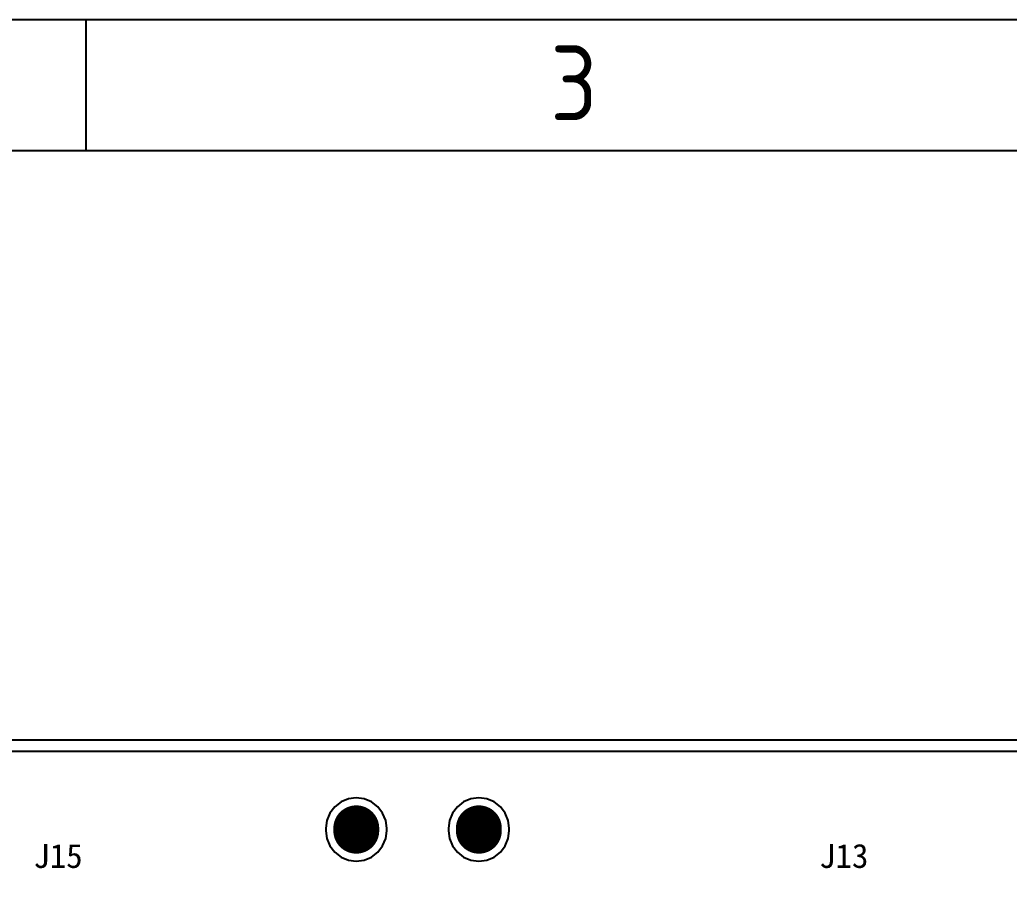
# Model space of a CAD drawing. Header units: inches. Extents: x 32166 to 66782, y 2386 to 7162.
# Drawn here: x 32795.8 to 33123.7, y 3944.3 to 4228.6 of the extents above; entities that cross this region are included whole.
import ezdxf
from ezdxf.enums import TextEntityAlignment as Align

# ---------------------------------------------------------------- set-up
doc = ezdxf.new("R2010")
doc.units = ezdxf.units.IN
doc.header["$LTSCALE"] = 0.64311
doc.header["$MEASUREMENT"] = 0
doc.layers.get('0').update_dxf_attribs({"linetype": 'CONTINUOUS'})
for name, color, linetype in [('KEEPOUTLAYER', 6, 'CONTINUOUS'), ('MULTILAYER', 9, 'CONTINUOUS'), ('TOPLAYER', 1, 'CONTINUOUS'), ('TOPOVERLAY', 2, 'CONTINUOUS'), ('TOPSOLDER', 216, 'CONTINUOUS')]:
    doc.layers.add(name, color=color, linetype=linetype)
doc.styles.add('ISO Proportional', font='isocp')
doc.styles.get("Standard").update_dxf_attribs({"font": 'txt', "width": 0.8})

msp = doc.modelspace()

# ---------------------------------------------------------------- linework, layer by layer
for p, q in [((32817.68, 4228.61), (32817.68, 4185.17)), ((34728.68, 4185.17), (32209.64, 4185.17))]:
    msp.add_line(p, q)
msp.add_lwpolyline([(32166.21, 2385.86), (34772.11, 2385.86), (34772.11, 4228.61), (32166.21, 4228.61)], close=True)
at = {"layer": 'KEEPOUTLAYER'}
msp.add_line((32498.87, 3989.76), (34258.87, 3989.76), dxfattribs=at)
at = {"layer": 'MULTILAYER', "const_width": 13.6}
for points in [[(32907.29, 3959.67), (32907.29, 3960.47)], [(32947.93, 3959.67), (32947.93, 3960.47)]]:
    msp.add_lwpolyline(points, dxfattribs=at)
at = {"layer": 'MULTILAYER', "const_width": 6.8}
for points in [[(32903.89, 3960.47, 1), (32910.69, 3960.47, 1)], [(32903.89, 3959.67, 1), (32910.69, 3959.67, 1)], [(32944.53, 3960.47, 1), (32951.33, 3960.47, 1)], [(32944.53, 3959.67, 1), (32951.33, 3959.67, 1)]]:
    msp.add_lwpolyline(points, format="xyb", close=True, dxfattribs=at)
at = {"layer": 'TOPLAYER'}
for p, q in [((32582.95, 3986.09), (33935.43, 3986.09)), ((32902.25, 3969.21), (32900.16, 3967.6)), ((32904.68, 3970.21), (32902.25, 3969.21)), ((32907.29, 3970.56), (32904.68, 3970.21)), ((32909.9, 3970.21), (32907.29, 3970.56)), ((32912.34, 3969.21), (32909.9, 3970.21)), ((32914.43, 3967.6), (32912.34, 3969.21)), ((32942.89, 3969.21), (32940.8, 3967.6)), ((32945.32, 3970.21), (32942.89, 3969.21)), ((32947.93, 3970.56), (32945.32, 3970.21)), ((32950.54, 3970.21), (32947.93, 3970.56)), ((32952.98, 3969.21), (32950.54, 3970.21)), ((32955.07, 3967.6), (32952.98, 3969.21)), ((32898.56, 3965.51), (32897.55, 3963.08)), ((32900.16, 3967.6), (32898.56, 3965.51)), ((32916.03, 3965.51), (32914.43, 3967.6)), ((32917.04, 3963.08), (32916.03, 3965.51)), ((32939.2, 3965.51), (32938.19, 3963.08)), ((32940.8, 3967.6), (32939.2, 3965.51)), ((32956.67, 3965.51), (32955.07, 3967.6)), ((32957.68, 3963.08), (32956.67, 3965.51)), ((32897.55, 3963.08), (32897.21, 3960.47)), ((32917.38, 3960.47), (32917.04, 3963.08)), ((32938.19, 3963.08), (32937.85, 3960.47)), ((32958.02, 3960.47), (32957.68, 3963.08)), ((32897.21, 3960.47), (32897.21, 3959.67)), ((32897.21, 3959.67), (32897.55, 3957.06)), ((32917.04, 3957.06), (32917.38, 3959.67)), ((32917.38, 3959.67), (32917.38, 3960.47)), ((32937.85, 3960.47), (32937.85, 3959.67)), ((32937.85, 3959.67), (32938.19, 3957.06)), ((32957.68, 3957.06), (32958.02, 3959.67)), ((32958.02, 3959.67), (32958.02, 3960.47)), ((32897.55, 3957.06), (32898.56, 3954.63)), ((32916.03, 3954.63), (32917.04, 3957.06)), ((32938.19, 3957.06), (32939.2, 3954.63)), ((32956.67, 3954.63), (32957.68, 3957.06)), ((32898.56, 3954.63), (32900.16, 3952.54)), ((32900.16, 3952.54), (32902.25, 3950.94)), ((32912.34, 3950.94), (32914.43, 3952.54)), ((32914.43, 3952.54), (32916.03, 3954.63)), ((32939.2, 3954.63), (32940.8, 3952.54)), ((32940.8, 3952.54), (32942.89, 3950.94)), ((32952.98, 3950.94), (32955.07, 3952.54)), ((32955.07, 3952.54), (32956.67, 3954.63)), ((32902.25, 3950.94), (32904.68, 3949.93)), ((32904.68, 3949.93), (32907.29, 3949.58)), ((32907.29, 3949.58), (32909.9, 3949.93)), ((32909.9, 3949.93), (32912.34, 3950.94)), ((32942.89, 3950.94), (32945.32, 3949.93)), ((32945.32, 3949.93), (32947.93, 3949.58)), ((32947.93, 3949.58), (32950.54, 3949.93)), ((32950.54, 3949.93), (32952.98, 3950.94))]:
    msp.add_line(p, q, dxfattribs=at)
at = {"layer": 'TOPLAYER', "const_width": 13.6}
for points in [[(32907.29, 3959.67), (32907.29, 3960.47)], [(32947.93, 3959.67), (32947.93, 3960.47)]]:
    msp.add_lwpolyline(points, dxfattribs=at)
at = {"layer": 'TOPLAYER', "const_width": 6.8}
for points in [[(32903.89, 3960.47, 1), (32910.69, 3960.47, 1)], [(32903.89, 3959.67, 1), (32910.69, 3959.67, 1)], [(32944.53, 3960.47, 1), (32951.33, 3960.47, 1)], [(32944.53, 3959.67, 1), (32951.33, 3959.67, 1)]]:
    msp.add_lwpolyline(points, format="xyb", close=True, dxfattribs=at)
at = {"layer": 'TOPSOLDER', "const_width": 15.23}
for points in [[(32907.29, 3959.67), (32907.29, 3960.47)], [(32947.93, 3959.67), (32947.93, 3960.47)]]:
    msp.add_lwpolyline(points, dxfattribs=at)
at = {"layer": 'TOPSOLDER', "const_width": 7.61}
for points in [[(32903.49, 3960.47, 1), (32911.1, 3960.47, 1)], [(32903.49, 3959.67, 1), (32911.1, 3959.67, 1)], [(32944.13, 3960.47, 1), (32951.74, 3960.47, 1)], [(32944.13, 3959.67, 1), (32951.74, 3959.67, 1)]]:
    msp.add_lwpolyline(points, format="xyb", close=True, dxfattribs=at)

# ---------------------------------------------------------------- texts
at = {"style": 'ISO Proportional'}
msp.add_text('3', height=24.82, dxfattribs=at).set_placement((32979.42, 4207.7), align=Align.MIDDLE)
at = {"layer": 'TOPOVERLAY'}
for s, p in [('J15', (32800.26, 3947.32)), ('J13', (33060.74, 3947.32))]:
    msp.add_text(s, height=8, dxfattribs=at).set_placement(p)

doc.saveas('drawing.dxf')
